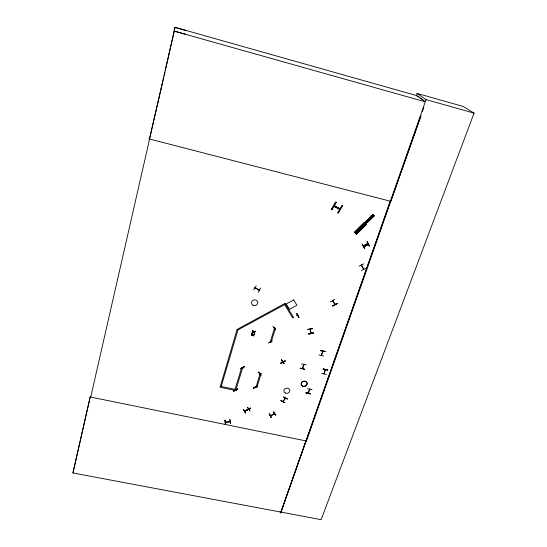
<?xml version="1.0" encoding="UTF-8"?>
<svg xmlns="http://www.w3.org/2000/svg" width="547" height="547" viewBox="0 0 547 547"><rect width="100%" height="100%" fill="white"/><g stroke="black" fill="none" stroke-linecap="round" stroke-linejoin="round"><path stroke-width="0.82" d="M274.197 327.933L274.765 327.844L274.532 327.482M304.836 369.184L300.187 368.069M305.985 393.033C309.629 392.459 314.409 395.214 305.985 392.999M282.252 361.895L282.744 361.861L282.156 361.827M244.482 411.241L244.953 411.016M297.671 315.564L297.103 315.66L297.493 315.222M270.341 415.652L274.437 413.621M274.512 413.375C275.367 414.127 269.227 416.718 270.854 415.371M274.129 413.805L274.505 413.635M310.272 328.87L310.833 333.438L310.901 332.761M311.038 333.349L310.361 329.116M339.851 209.357L333.902 206.308L339.878 209.31L340.118 208.906M304.023 364.562L302.648 368.678L302.388 368.322M308.412 392.999L309.759 389.013M325.376 369.69L324.139 373.792M323.845 373.519L324.084 373.874L325.308 369.464M285.069 398.127C286.293 398.271 278.881 406.147 285.5 398.175L285.349 397.826M285.254 397.874L285.267 398.496L285.541 398.154M284.816 402.736L280.83 400.63M309.479 389.608L309.431 389.334M90.72 397.081L90.193 396.972L72.936 472.977L321.13 519.65L474.064 113.126L463.282 106.48L417.081 93.414L416.253 95.814M259.941 373.731L260.427 373.471M72.936 472.977L90.193 396.972L306.47 441.012L420.677 116.374M163.744 77.127L162.951 80.607M164.127 75.472L164.879 72.149M165.256 70.495L169.221 53.066M169.597 51.411L170.356 48.088M170.732 46.433L175.074 27.35L416.616 95.568L424.451 101.038M300.146 368.37L304.782 369.369M306.04 392.849L310.58 393.655M306.026 392.684L310.6 393.799M319.01 354.962L323.653 355.967M321.691 373.403L326.272 374.401M297.151 315.64L297.424 315.209M149.406 138.979L162.76 81.435M244.53 411.221L248.694 409.197M244.817 410.776L244.967 411.221L244.933 410.845M248.748 409.081L248.577 408.889M270.806 415.611L270.779 415.248M274.573 413.778L274.45 413.641M241.685 367.358L242.622 367.748L235.682 390.544L220.085 387.255L237.111 329.39M238.048 329.595L221.227 386.449M175.074 27.35L90.713 397.136L90.18 397.026M251.333 335.366L252.605 334.573L251.333 335.366L252.823 334.921L253.87 335.906L253.131 334.668L254.293 334.333L253.131 334.668M252.618 334.696L251.866 333.438L252.946 334.566L254.396 334.005L252.946 334.566M252.194 332.542L253.459 331.749L252.194 332.542L253.678 332.097L254.731 333.089L253.993 331.844L255.155 331.509L253.993 331.844M253.48 331.865L252.728 330.607C253.083 332.884 257.213 330.354 253.787 331.619M251.777 333.909L251.866 333.438M252.639 331.079L252.728 330.607M241.699 367.55L234.998 389.355M254.314 334.456L254.396 334.005M255.175 331.632L255.258 331.174M261.131 373.622L256.817 387.597L255.914 387.406L260.222 373.286L260.372 373.697M270.074 342.381L274.628 327.92L275.558 328.132L270.997 342.586L270.047 342.196M301.629 363.974L306.245 364.842M307.462 388.678L312.036 389.642M309.657 389.211L308.187 392.951M322.915 351.236L321.192 355.099M362.21 244.379L364.664 248.365M281.008 511.978L390.257 201.18M281.028 512.136L426.065 99.588L417.081 93.414M422.373 111.567L423.781 107.561M305.985 440.909L280.42 513.148L280.18 511.486M421.128 115.622L390.797 201.323L148.811 138.829M242.547 367.796L242.827 368.145L242.923 367.755M235.702 390.271L236.085 390.558L235.846 390.196M235.969 390.674L236.065 390.271M255.155 386.948L255.504 386.859M248.434 409.012L248.222 408.691M332.603 300.713L333.014 301.076L332.761 300.508M340.104 208.968L334.196 205.802L340.111 208.981L334.196 205.802L333.971 206.246M275.387 329.937L272.83 326.169M225.378 422.154L230.02 421.805L229.979 421.334L230.116 421.751L225.412 422.311M361.82 265.391L361.574 265.035M229.576 421.669L229.993 421.58M320.494 350.62L325.15 351.639M280.816 400.527L284.843 402.729M323.161 369.143L327.762 370.134M335.81 202.028L331.359 209.617L331.858 209.87L336.282 202.287L335.776 202.028L331.359 209.604M336.193 202.212L331.762 209.802M342.723 205.583L338.251 213.118L337.807 212.906L342.278 205.344L337.875 212.92M321.492 355.372L322.826 350.996M256.215 285.794L253.623 289.828M255.401 287.79L255.381 288.228L255.093 287.633M258.827 289.821L258.984 289.657M259.292 289.821L258.813 289.992M258.287 292.33L260.645 288.023M225.084 420.185L225.385 424.267L225.056 420.199M283.462 397.047L287.455 399.146M225.426 422.147L225.877 422.277L225.843 421.853M229.672 421.634L229.651 421.368M366.148 245.22L366.018 244.858M354.559 232.379L364.617 222.335L366.627 224.236L356.432 234.157L366.62 224.236M365.888 221.426L372.787 214.78L365.868 221.405L367.242 222.711L366.832 222.321L373.656 215.621L373.957 215.901L367.215 222.684M356.473 234.191L354.524 232.331L364.678 222.355L365.04 222.711L354.798 232.619L365.205 222.882L355.044 232.844L354.422 232.263M365.964 221.487L372.999 214.964L366.107 221.631M366.196 221.706L373.02 214.998M366.695 222.144L366.387 221.74M367.133 222.595L366.839 222.335L373.738 215.689M366.982 222.465L373.922 215.846L372.733 214.718L366.271 221.788M355.851 233.61L365.998 223.648L366.483 224.092L356.302 234.013L355.851 233.61L356.124 233.863L366.449 224.044L356.336 234.048M373.922 215.846L367.051 222.533L373.97 215.915M355.858 233.617L366.1 223.716M355.953 233.692L366.011 223.661M356.09 233.836L366.271 223.908M366.175 245.261L365.922 244.796M282.772 401.32L282.997 401.655M282.266 361.916L282.854 361.403L282.594 361.724M282.69 361.909L282.635 361.464M261.069 375.536L258.717 371.871M260.878 375.755L258.54 372.076M362.196 244.406L364.651 248.386M269.268 413.799L271.244 417.566M243.367 409.395L245.637 413.088L243.347 409.532M244.953 411.2L244.885 410.797M248.694 409.382L248.598 408.876M270.813 415.624L270.765 415.412M363.338 245.897L367.94 243.408M363.434 246.075L368.035 243.586M363.687 246.54L368.316 244.106L363.741 246.642M368.439 244.331L363.83 246.8L368.425 244.304M369.266 245.87L367.297 241.624M285.513 304.146L238.136 329.793L237.699 329.116L285.055 303.394M284.659 304.604L292.666 317.848L293.472 317.212M334.785 299.271L330.436 301.807M334.949 304.289L334.75 304.392M337.164 303.359C323.448 310.887 346.757 298.122 332.87 306.005M337.191 303.435L332.877 306.019M296.7 313.376L299.038 317.294L296.706 313.383M268.139 343.044L272.488 340.822M244.748 366.456L240.475 368.74L244.728 366.442M281.548 359.94L284.091 363.529L281.602 359.892M280.967 363.324C294.293 356.5 271.702 367.864 285.124 360.815M280.843 363.133L285.117 360.801M363.762 263.839L359.174 266.211M363.509 268.598L363.748 269.172L361.471 265.343M363.372 268.844L363.591 269.261L361.328 264.939M366.066 268.228L361.41 270.444M233.658 391.269L237.849 389.088M236.085 390.558L235.73 390.305L235.942 390.633M253.364 388.172L257.589 386.011L253.377 388.192M257.596 386.025L253.377 388.302L257.61 386.134M250.635 408.083L246.478 410.318L250.635 408.069M250.656 408.192L246.478 410.318L250.752 408.342M247.62 407.467L250.082 410.927L247.606 407.33M244.564 411.365L248.728 409.341M273.507 411.905L275.9 415.337L273.562 411.857M271.223 417.593L269.261 413.805L271.456 417.484M260.324 373.533L260.051 373.622M369.341 245.924L367.01 241.665L369.321 245.965M298.833 317.39L296.433 313.397M297.253 315.783L297.117 315.373M274.615 327.694L274.327 328.05L274.225 327.639M282.334 362.093L282.204 361.676M252.174 332.426L253.664 331.974L254.731 333.089M251.319 335.243L252.803 334.798L253.87 335.906M283.893 363.611L281.52 359.81M248.653 409.183L248.352 409.525L248.365 408.999M248.406 409.525L248.27 409.101M365.854 245.439L365.601 245.083M307.783 329.431L312.672 328.542M307.797 329.492L312.679 328.597M313.383 333L308.474 333.752L313.383 332.979L308.542 334.114L313.417 333.205M282.949 401.683L282.936 401.067M229.856 419.515L230.622 423.665L229.87 419.522M332.761 300.631L335.044 304.474M242.704 367.659L242.971 367.967M270.396 341.923L270.635 342.251M270.273 342.039L270.505 342.422L270.355 341.711M255.367 387.208L255.148 386.654M242.8 368.152L242.683 367.434M260.249 373.622L261.158 373.813M237.131 329.567L238.068 329.779M320.453 350.559L325.219 351.482L320.467 350.538M175.04 27.453L186.096 30.495M185.481 34.208L173.946 31.042L424.937 101.721M426.065 99.588L474.064 113.126M259.196 290.218L254.888 287.77M260.044 373.861L259.928 373.437M244.605 411.344L244.523 410.92M342.244 205.351L342.743 205.61M283.592 396.848L287.599 398.948M297.185 315.797L297.096 315.434M417.053 95.8L418.428 96.751M419.795 97.708L423.898 100.573M259.312 290.033L254.977 287.626M373.102 215.087L372.705 214.704L373.95 215.88M373.731 215.682L374.059 216.01M355.55 231.319L357.335 232.981M359.967 226.991L361.752 228.66M254.006 331.967L254.82 332.617M252.618 330.962L253.459 331.749M251.764 333.786L252.605 334.573M362.941 224.058L364.726 225.733M361.909 225.07L363.693 226.745M360.993 225.973L362.777 227.648M363.632 223.381L365.417 225.056M366.627 220.769L367.816 221.897M371.598 215.887L372.767 216.981M370.292 217.18L371.481 218.301M369.601 217.856L370.791 218.985M252.741 330.73L253.808 331.735M255.319 387.201L255.292 386.579M248.646 409.177L248.372 408.616M244.762 366.586L240.482 368.664M373.232 216.523L372.063 215.436M372.069 217.658L370.907 216.571M243.381 409.388L245.596 412.978M282.833 361.608L282.99 361.67M285.09 303.544L293.513 317.39M368.322 244.126L363.721 246.601M362.401 244.167L364.733 248.454M334.723 304.405L332.685 300.44M325.13 369.834L325.369 370.189M310.265 328.822L310.354 329.212M310.094 328.856L310.231 329.547M310.682 332.849L310.86 333.444M303.735 364.316L302.409 368.425M274.218 413.696L274.109 413.518M270.368 415.33L270.526 415.768L270.3 415.405M225.111 420.069L225.651 424.24M235.907 389.546L220.311 386.257M235.682 390.038L235.682 390.544M225.487 422.058L225.46 421.853M370.148 217.966C370.606 219.361 371.297 216.899 370.148 217.966M323.236 368.972L327.831 369.977L323.222 368.979M364.815 222.513L354.682 232.509L364.815 222.513M367.994 243.518L363.468 246.129L367.994 243.518M293.705 299.927L286.218 303.968L289.445 309.274L296.912 305.26L293.705 299.927M237.754 388.938L233.548 391.119L237.74 388.938M285.322 393.047A2.988 2.591 -10.5 0 0 289.848 390.695A2.988 2.591 -10.5 0 0 285.459 388.534A2.988 2.591 -10.5 0 0 285.322 393.047M302.58 386.161A2.995 2.605 -12.4 0 0 307.134 383.796A2.995 2.605 -12.4 0 0 302.758 381.621A2.995 2.605 -12.4 0 0 302.58 386.161M302.559 386.052A2.988 2.598 -12.4 0 0 307.099 383.693A2.988 2.598 -12.4 0 0 302.737 381.526A2.988 2.598 -12.4 0 0 302.559 386.052M253.056 305.247A3.138 2.865 -8.6 0 0 257.781 302.689A3.138 2.865 -8.6 0 0 253.111 300.276A3.138 2.865 -8.6 0 0 253.056 305.247"/></g></svg>
